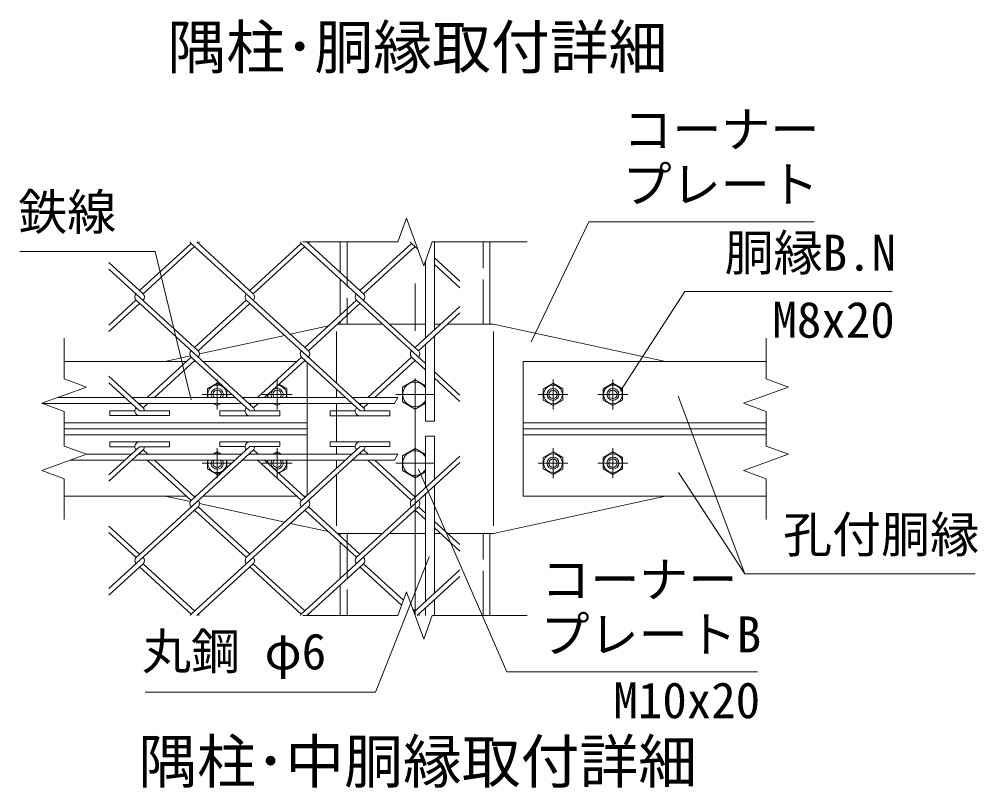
# Model space of a CAD drawing. Units: millimetres at full size; details may follow other scales. Extents: x -8400 to 8400, y -5940 to 5940.
# Drawn here: x 1695 to 4261, y 462 to 2520 of the extents above; entities that cross this region are included whole.
import ezdxf
from ezdxf.enums import TextEntityAlignment as Align

# ---------------------------------------------------------------- set-up
doc = ezdxf.new("R2010")
doc.units = ezdxf.units.MM
doc.header["$LTSCALE"] = 20
doc.linetypes.add('DASHED', pattern=[7.5, 6, -1.5])
doc.linetypes.add('USER1', pattern=[50.8, 31.75, -6.35, 6.35, -6.35])
for name, color, linetype, lineweight in [('0-0_D-STR1', 1, 'Continuous', 18), ('0-1_D-BMK', 2, 'USER1', 13), ('0-3_D-STR3', 3, 'Continuous', 13), ('0-4_D-STR-DIM', 7, 'Continuous', 13), ('0-8_D-STR-TXT', 7, 'Continuous', 13), ('0-A_D-TTL-TXT', 7, 'Continuous', 13), ('0-B_D-STR2', 7, 'Continuous', 13)]:
    doc.layers.add(name, color=color, linetype=linetype, lineweight=lineweight)
doc.styles.add('ＭＳ ゴシック', font='')
doc.styles.get('ＭＳ ゴシック').set_extended_font_data('MS Gothic')

msp = doc.modelspace()

# ---------------------------------------------------------------- linework, layer by layer
at = {"layer": '0-0_D-STR1'}
for p, q in [((2554.62, 1923.26), (2554.62, 1841.34)), ((2954.62, 1703.26), (2954.62, 1923.26)), ((2554.62, 1823.98), (2554.62, 1727.68)), ((2554.62, 1710.32), (2554.62, 1703.26)), ((2142.82, 1603.26), (1815.49, 1603.26)), ((2168.25, 1603.26), (2161.77, 1603.26)), ((2437.73, 1603.26), (2187.2, 1603.26)), ((2463.16, 1603.26), (2456.68, 1603.26)), ((2465.49, 1601.12), (2465.49, 1245.39)), ((3693.75, 1603.26), (3043.75, 1603.26)), ((3043.75, 1603.26), (3043.75, 1243.26)), ((2465.49, 1439.26), (1815.49, 1439.26)), ((3693.75, 1439.26), (3043.75, 1439.26)), ((2465.49, 1423.26), (1815.49, 1423.26)), ((3693.75, 1423.26), (3043.75, 1423.26)), ((2465.49, 1407.26), (1815.49, 1407.26)), ((3693.75, 1407.26), (3043.75, 1407.26)), ((2142.82, 1243.26), (1815.49, 1243.26)), ((2168.25, 1243.26), (2161.77, 1243.26)), ((2437.73, 1243.26), (2187.2, 1243.26)), ((2463.16, 1243.26), (2456.68, 1243.26)), ((3693.75, 1243.26), (3043.75, 1243.26)), ((2554.62, 1143.26), (2554.62, 1136.19)), ((2954.62, 923.26), (2954.62, 1143.26)), ((2554.62, 1118.83), (2554.62, 1022.53)), ((2554.62, 1005.17), (2554.62, 923.26))]:
    msp.add_line(p, q, dxfattribs=at)
at = {"layer": '0-0_D-STR1', "linetype": 'DASHED'}
for p, q in [((2572.62, 1923.26), (2572.62, 1703.26)), ((2936.62, 1703.26), (2936.62, 1923.26)), ((2572.62, 1143.26), (2572.62, 923.26)), ((2936.62, 923.26), (2936.62, 1143.26))]:
    msp.add_line(p, q, dxfattribs=at)
at = {"layer": '0-1_D-BMK'}
for p, q in [((2754.62, 923.26), (2754.62, 1923.26)), ((2225.13, 1475.26), (2225.13, 1555.26)), ((2385.49, 1475.26), (2385.49, 1555.26)), ((3123.75, 1475.26), (3123.75, 1555.26)), ((3284.11, 1475.26), (3284.11, 1555.26)), ((2265.13, 1515.26), (2185.13, 1515.26)), ((2425.49, 1515.26), (2345.49, 1515.26)), ((2805.62, 1515.26), (2703.62, 1515.26)), ((3083.75, 1515.26), (3163.75, 1515.26)), ((3244.11, 1515.26), (3324.11, 1515.26)), ((2225.13, 1291.26), (2225.13, 1371.26)), ((2385.49, 1291.26), (2385.49, 1371.26)), ((3123.75, 1291.26), (3123.75, 1371.26)), ((3284.11, 1291.26), (3284.11, 1371.26)), ((2265.13, 1331.26), (2185.13, 1331.26)), ((2425.49, 1331.26), (2345.49, 1331.26)), ((2805.62, 1331.26), (2703.62, 1331.26)), ((3083.75, 1331.26), (3163.75, 1331.26)), ((3244.11, 1331.26), (3324.11, 1331.26))]:
    msp.add_line(p, q, dxfattribs=at)
at = {"layer": '0-3_D-STR3'}
for p, q in [((2806.62, 1688.36), (2806.62, 1923.26)), ((2782.62, 1666.37), (2782.62, 1873.33)), ((2420.82, 1676.34), (2522.78, 1698.51)), ((2546.91, 1703.26), (2667.42, 1703.26)), ((2686.36, 1703.26), (2782.62, 1703.26)), ((2806.62, 1703.26), (2822.87, 1703.26)), ((2841.82, 1703.26), (2964.62, 1703.26)), ((2964.62, 1703.26), (3424.62, 1603.26)), ((2177.86, 1623.53), (2405.89, 1673.1)), ((2544.62, 1683.26), (2544.62, 1545.98)), ((2806.62, 1443.26), (2806.62, 1671)), ((2964.62, 1683.26), (2964.62, 1163.26)), ((2782.62, 1443.26), (2782.62, 1649.01)), ((2084.62, 1603.26), (2153.35, 1618.2)), ((2225.13, 1545.28), (2199.13, 1530.27)), ((2242.42, 1535.29), (2225.13, 1545.28)), ((2411.49, 1530.27), (2390.35, 1542.47)), ((2754.62, 1554.52), (2782.62, 1538.35)), ((3097.75, 1530.27), (3123.75, 1545.28)), ((3123.75, 1545.28), (3149.75, 1530.27)), ((3258.11, 1530.27), (3284.11, 1545.28)), ((3284.11, 1545.28), (3310.11, 1530.27)), ((2199.13, 1530.27), (2199.13, 1507.26)), ((2251.13, 1507.26), (2251.13, 1527.32)), ((2359.49, 1514.2), (2359.49, 1507.26)), ((2411.49, 1507.26), (2411.49, 1530.27)), ((2544.62, 1528.62), (2544.62, 1507.26)), ((3097.75, 1500.24), (3097.75, 1530.27)), ((3149.75, 1530.27), (3149.75, 1500.24)), ((3258.11, 1500.24), (3258.11, 1530.27)), ((3310.11, 1530.27), (3310.11, 1500.24)), ((1995.57, 1491.26), (1756.12, 1491.26)), ((1978.11, 1507.26), (1799.01, 1507.26)), ((2273.02, 1507.26), (1997.05, 1507.26)), ((2290.48, 1491.26), (2014.51, 1491.26)), ((2214.69, 1491.26), (2225.13, 1485.23)), ((2225.13, 1485.23), (2235.56, 1491.26)), ((2567.93, 1507.26), (2291.96, 1507.26)), ((2585.39, 1491.26), (2309.43, 1491.26)), ((2375.06, 1491.26), (2385.49, 1485.23)), ((2385.49, 1485.23), (2395.92, 1491.26)), ((2544.62, 1491.26), (2544.62, 1388.2)), ((2708.77, 1507.26), (2586.88, 1507.26)), ((2699.53, 1491.26), (2604.34, 1491.26)), ((2754.62, 1476), (2720.62, 1495.63)), ((2782.62, 1492.16), (2754.62, 1476)), ((3123.75, 1485.23), (3097.75, 1500.24)), ((3149.75, 1500.24), (3123.75, 1485.23)), ((3284.11, 1485.23), (3258.11, 1500.24)), ((3310.11, 1500.24), (3284.11, 1485.23)), ((2782.62, 1443.26), (2806.62, 1443.26)), ((2782.62, 1403.26), (2782.62, 1265.75)), ((2782.62, 1403.26), (2806.62, 1403.26)), ((2806.62, 1403.26), (2806.62, 1287.74)), ((2225.13, 1361.28), (2214.69, 1355.26)), ((2235.56, 1355.26), (2225.13, 1361.28)), ((2385.49, 1361.28), (2375.06, 1355.26)), ((2395.92, 1355.26), (2385.49, 1361.28)), ((2544.62, 1375.4), (2544.62, 1355.26)), ((2754.62, 1370.52), (2782.62, 1354.35)), ((3097.75, 1346.27), (3123.75, 1361.28)), ((3123.75, 1361.28), (3149.75, 1346.27)), ((3258.11, 1346.27), (3284.11, 1361.28)), ((3284.11, 1361.28), (3310.11, 1346.27)), ((1978.11, 1339.26), (1831.98, 1339.26)), ((1995.57, 1355.26), (1875.94, 1355.26)), ((2273.02, 1339.26), (1997.05, 1339.26)), ((2290.48, 1355.26), (2014.51, 1355.26)), ((2199.13, 1339.26), (2199.13, 1316.24)), ((2251.13, 1319.19), (2251.13, 1339.26)), ((2567.93, 1339.26), (2291.96, 1339.26)), ((2585.39, 1355.26), (2309.43, 1355.26)), ((2359.49, 1339.26), (2359.49, 1332.31)), ((2411.49, 1316.24), (2411.49, 1339.26)), ((2544.62, 1339.26), (2544.62, 1317.9)), ((2699.53, 1339.26), (2586.88, 1339.26)), ((2708.77, 1355.26), (2604.34, 1355.26)), ((3097.75, 1316.24), (3097.75, 1346.27)), ((3149.75, 1346.27), (3149.75, 1316.24)), ((3258.11, 1316.24), (3258.11, 1346.27)), ((3310.11, 1346.27), (3310.11, 1316.24)), ((2199.13, 1316.24), (2225.13, 1301.23)), ((2225.13, 1301.23), (2242.42, 1311.22)), ((2390.35, 1304.04), (2411.49, 1316.24)), ((2754.62, 1292), (2720.62, 1311.63)), ((3123.75, 1301.23), (3097.75, 1316.24)), ((3149.75, 1316.24), (3123.75, 1301.23)), ((3284.11, 1301.23), (3258.11, 1316.24)), ((3310.11, 1316.24), (3284.11, 1301.23)), ((2544.62, 1300.53), (2544.62, 1163.26)), ((2782.62, 1308.16), (2754.62, 1292)), ((2806.62, 1270.81), (2806.62, 983.21)), ((2084.62, 1243.26), (2153.35, 1228.31)), ((2782.62, 1248.82), (2782.62, 961.22)), ((2964.62, 1143.26), (3424.62, 1243.26)), ((2177.86, 1222.99), (2405.89, 1173.41)), ((2420.82, 1170.17), (2522.78, 1148)), ((2546.91, 1143.26), (2667.42, 1143.26)), ((2686.36, 1143.26), (2782.62, 1143.26)), ((2806.62, 1143.26), (2822.87, 1143.26)), ((2841.82, 1143.26), (2964.62, 1143.26)), ((2806.62, 965.85), (2806.62, 923.26)), ((2782.62, 943.86), (2782.62, 923.26))]:
    msp.add_line(p, q, dxfattribs=at)
for points in [[(2720.62, 1495.63), (2720.62, 1534.89), (2754.62, 1554.52)], [(2720.62, 1311.63), (2720.62, 1350.89), (2754.62, 1370.52)]]:
    msp.add_lwpolyline(points, dxfattribs=at)
for centre, radius in [((3123.75, 1515.26), 25), ((3284.11, 1515.26), 25), ((3123.75, 1515.26), 16), ((3123.75, 1515.26), 11.2), ((3284.11, 1515.26), 16), ((3284.11, 1515.26), 11.2), ((3123.75, 1331.26), 25), ((3123.75, 1331.26), 16), ((3123.75, 1331.26), 11.2), ((3284.11, 1331.26), 25), ((3284.11, 1331.26), 16), ((3284.11, 1331.26), 11.2)]:
    msp.add_circle(centre, radius, dxfattribs=at)
for centre, radius, start, end in [((2225.13, 1515.26), 25, 341.33708, 198.66292), ((2385.49, 1515.26), 25, 341.33708, 84.68341), ((2754.62, 1515.26), 33, 31.95275, 328.04725), ((2225.13, 1515.26), 16, 330, 210), ((2225.13, 1515.26), 11.2, 314.41531, 225.58469), ((2385.49, 1515.26), 25, 180.31659, 198.66292), ((2385.49, 1515.26), 16, 330, 210), ((2385.49, 1515.26), 11.2, 314.41531, 225.58469), ((2225.13, 1515.26), 25, 253.7398, 286.2602), ((2385.49, 1515.26), 25, 253.7398, 286.2602), ((2754.62, 1331.26), 33, 31.95275, 328.04725), ((2225.13, 1331.26), 25, 161.33708, 18.66292), ((2225.13, 1331.26), 16, 150, 30), ((2225.13, 1331.26), 11.2, 134.41531, 45.58469), ((2225.13, 1331.26), 25, 73.7398, 106.2602), ((2385.49, 1331.26), 25, 161.33708, 179.68341), ((2385.49, 1331.26), 16, 150, 30), ((2385.49, 1331.26), 11.2, 134.41531, 45.58469), ((2385.49, 1331.26), 25, 73.7398, 106.2602), ((2385.49, 1331.26), 25, 275.31659, 18.66292)]:
    msp.add_arc(centre, radius, start, end, dxfattribs=at)
at = {"layer": '0-4_D-STR-DIM'}
for p, q in [((2731.53, 1986.69), (2708.44, 1923.26)), ((2777.71, 1859.83), (2731.53, 1986.69)), ((2454.62, 1923.26), (2708.44, 1923.26)), ((2800.79, 1923.26), (2777.71, 1859.83)), ((2800.79, 1923.26), (3054.62, 1923.26)), ((1815.49, 1666.26), (1815.49, 1556.86)), ((3693.75, 1666.26), (3693.75, 1556.86)), ((1815.49, 1556.86), (1875.4, 1535.06)), ((3693.75, 1556.86), (3753.65, 1535.06)), ((1875.4, 1535.06), (1755.59, 1491.45)), ((3753.65, 1535.06), (3633.84, 1491.45)), ((1755.59, 1491.45), (1815.49, 1469.65)), ((2708.77, 1507.26), (2699.53, 1491.26)), ((3633.84, 1491.45), (3693.75, 1469.65)), ((1815.49, 1469.65), (1815.49, 1376.86)), ((3693.75, 1469.65), (3693.75, 1376.86)), ((1815.49, 1376.86), (1875.4, 1355.06)), ((3693.75, 1376.86), (3753.65, 1355.06)), ((1875.4, 1355.06), (1755.59, 1311.45)), ((2708.77, 1355.26), (2699.53, 1339.26)), ((3753.65, 1355.06), (3633.84, 1311.45)), ((1755.59, 1311.45), (1815.49, 1289.65)), ((3633.84, 1311.45), (3693.75, 1289.65)), ((1815.49, 1289.65), (1815.49, 1180.26)), ((3693.75, 1289.65), (3693.75, 1180.26)), ((2731.53, 986.69), (2708.44, 923.26)), ((2777.71, 859.83), (2731.53, 986.69)), ((2454.62, 923.26), (2708.44, 923.26)), ((2800.79, 923.26), (2777.71, 859.83)), ((2800.79, 923.26), (3054.62, 923.26))]:
    msp.add_line(p, q, dxfattribs=at)
at = {"layer": '0-8_D-STR-TXT'}
msp.add_line((3636.91, 1035.38), (3459.35, 1306.22), dxfattribs=at)
for points in [[(3822.88, 1977.18), (3220.02, 1977.18), (3065.06, 1656.26)], [(1697.21, 1897.98), (2058.96, 1897.98), (2155.82, 1500.49)], [(4031.27, 1790.97), (3476.63, 1790.97), (3304.06, 1524.51)], [(4253.48, 1035.38), (3636.91, 1035.38), (3458.96, 1510.68)], [(3670.74, 772.57), (3000.37, 772.57), (2763.85, 1314.95)], [(2032.62, 718.14), (2648.68, 718.14), (2792.75, 1080.7)]]:
    msp.add_lwpolyline(points, dxfattribs=at)
at = {"layer": '0-B_D-STR2'}
for p, q in [((2155.32, 1919.63), (2017.34, 1793.19)), ((2164.8, 1910.95), (2026.81, 1784.51)), ((2469.18, 1632.03), (2155.32, 1919.63)), ((2321.73, 1784.51), (2170.31, 1923.26)), ((2450.23, 1919.63), (2312.25, 1793.19)), ((2459.71, 1910.95), (2321.73, 1784.51)), ((2764.07, 1632.05), (2450.23, 1919.63)), ((2616.64, 1784.51), (2465.22, 1923.26)), ((2745.15, 1919.63), (2607.16, 1793.19)), ((2754.62, 1910.95), (2616.64, 1784.51)), ((2761.34, 1904.79), (2745.15, 1919.63)), ((2874.62, 1818.35), (2806.62, 1880.66)), ((2026.81, 1784.51), (1935.49, 1868.19)), ((2174.27, 1632.03), (1935.49, 1850.83)), ((2874.62, 1800.99), (2806.62, 1863.3)), ((2007.87, 1767.15), (1935.49, 1700.83)), ((2017.34, 1758.47), (1935.49, 1683.47)), ((2321.94, 1479.79), (2008.1, 1767.37)), ((2302.78, 1767.15), (2164.8, 1640.71)), ((2312.25, 1758.47), (2174.27, 1632.03)), ((2616.85, 1479.79), (2303.02, 1767.37)), ((2597.69, 1767.15), (2459.71, 1640.71)), ((2607.16, 1758.47), (2469.18, 1632.03)), ((2782.62, 1597.69), (2597.69, 1767.15)), ((2874.62, 1750.67), (2754.62, 1640.71)), ((2874.62, 1733.31), (2764.09, 1632.03)), ((2155.54, 1614.91), (2038.06, 1507.26)), ((2165.01, 1606.23), (2057, 1507.26)), ((2312.47, 1471.11), (2155.56, 1614.89)), ((2450.45, 1614.91), (2332.97, 1507.26)), ((2459.92, 1606.23), (2351.91, 1507.26)), ((2607.38, 1471.11), (2450.45, 1614.91)), ((2745.36, 1614.91), (2627.88, 1507.26)), ((2754.83, 1606.23), (2646.82, 1507.26)), ((2782.62, 1580.77), (2745.36, 1614.91)), ((2874.62, 1513.39), (2806.62, 1575.7)), ((2027.03, 1479.79), (1935.49, 1563.67)), ((2017.32, 1471.33), (1935.49, 1546.31)), ((2874.62, 1496.46), (2806.62, 1558.77)), ((2020.59, 1491.26), (2017.55, 1488.47)), ((2039.54, 1491.26), (2027.03, 1479.79)), ((2315.51, 1491.26), (2312.47, 1488.47)), ((2334.45, 1491.26), (2321.94, 1479.79)), ((2610.42, 1491.26), (2607.38, 1488.47)), ((2629.36, 1491.26), (2616.85, 1479.79)), ((1937.79, 1471.33), (2004.94, 1471.33)), ((1937.79, 1471.33), (1937.79, 1458.53)), ((2232.47, 1471.11), (2299.62, 1471.11)), ((2232.47, 1471.11), (2232.47, 1458.31)), ((2312.47, 1471.11), (2392.47, 1471.11)), ((2392.47, 1471.11), (2392.47, 1458.31)), ((2527.38, 1471.11), (2594.53, 1471.11)), ((2527.38, 1471.11), (2527.38, 1458.31)), ((1937.79, 1458.53), (2097.79, 1458.53)), ((2232.47, 1458.31), (2392.47, 1458.31)), ((2527.38, 1458.31), (2687.38, 1458.31)), ((1937.79, 1387.98), (2097.79, 1387.98)), ((1937.79, 1375.18), (1937.79, 1387.98)), ((2232.47, 1388.2), (2392.47, 1388.2)), ((2232.47, 1375.4), (2232.47, 1388.2)), ((2392.47, 1375.4), (2392.47, 1388.2)), ((2527.38, 1388.2), (2687.38, 1388.2)), ((2527.38, 1375.4), (2527.38, 1388.2)), ((2017.32, 1375.18), (1935.49, 1300.21)), ((2027.03, 1366.72), (1935.49, 1282.84)), ((1937.79, 1375.18), (2004.94, 1375.18)), ((2321.94, 1366.72), (2008.1, 1079.15)), ((2039.54, 1355.26), (2027.03, 1366.72)), ((2312.47, 1375.4), (2155.56, 1231.62)), ((2232.47, 1375.4), (2299.62, 1375.4)), ((2616.85, 1366.72), (2303.02, 1079.15)), ((2312.47, 1375.4), (2392.47, 1375.4)), ((2334.45, 1355.26), (2321.94, 1366.72)), ((2607.38, 1375.4), (2450.45, 1231.6)), ((2527.38, 1375.4), (2594.53, 1375.4)), ((2629.36, 1355.26), (2616.85, 1366.72)), ((2020.59, 1355.26), (2017.55, 1358.04)), ((2155.54, 1231.6), (2038.06, 1339.26)), ((2165.01, 1240.28), (2057, 1339.26)), ((2315.51, 1355.26), (2312.47, 1358.04)), ((2450.45, 1231.6), (2332.97, 1339.26)), ((2459.92, 1240.28), (2351.91, 1339.26)), ((2610.42, 1355.26), (2607.38, 1358.04)), ((2745.36, 1231.6), (2627.88, 1339.26)), ((2754.83, 1240.28), (2646.82, 1339.26)), ((2874.62, 1350.05), (2745.36, 1231.6)), ((2874.62, 1333.12), (2597.69, 1079.36)), ((2174.27, 1214.48), (1935.49, 995.68)), ((2469.18, 1214.48), (2155.32, 926.88)), ((2302.78, 1079.36), (2164.8, 1205.8)), ((2312.25, 1088.04), (2174.27, 1214.48)), ((2764.07, 1214.46), (2450.23, 926.88)), ((2597.69, 1079.36), (2459.71, 1205.8)), ((2607.16, 1088.04), (2469.18, 1214.48)), ((2782.62, 1180.14), (2754.62, 1205.8)), ((2782.62, 1197.5), (2764.09, 1214.48)), ((2017.34, 1088.04), (1935.49, 1163.04)), ((2874.62, 1113.2), (2806.62, 1175.51)), ((2874.62, 1095.84), (2806.62, 1158.15)), ((2007.87, 1079.36), (1935.49, 1145.68)), ((2026.81, 1062), (1935.49, 978.32)), ((2155.32, 926.88), (2017.34, 1053.32)), ((2164.8, 935.56), (2026.81, 1062)), ((2321.73, 1062), (2170.31, 923.26)), ((2450.23, 926.88), (2312.25, 1053.32)), ((2459.71, 935.56), (2321.73, 1062)), ((2616.64, 1062), (2465.22, 923.26)), ((2718.61, 951.2), (2607.16, 1053.32)), ((2723.35, 964.21), (2616.64, 1062)), ((2874.62, 1045.52), (2751.26, 932.49)), ((2874.62, 1028.16), (2760.13, 923.26)), ((2754.62, 935.56), (2747.9, 941.72))]:
    msp.add_line(p, q, dxfattribs=at)
for points in [[(2017.32, 1471.33), (2097.79, 1471.33), (2097.79, 1458.53)], [(2607.38, 1471.11), (2687.38, 1471.11), (2687.38, 1458.31)], [(2017.32, 1375.18), (2097.79, 1375.18), (2097.79, 1387.98)], [(2607.38, 1375.4), (2687.38, 1375.4), (2687.38, 1388.2)]]:
    msp.add_lwpolyline(points, dxfattribs=at)
for centre, start, end in [((2164.8, 1928.31), 203.15541, 222.5), ((2164.8, 1928.31), 317.5, 336.84459), ((2459.71, 1928.31), 203.15541, 222.5), ((2459.71, 1928.31), 317.5, 336.84459), ((2754.62, 1928.31), 203.15541, 222.5), ((2017.55, 1776.07), 137.5, 222.5), ((2017.55, 1776.07), 317.5, 42.5), ((2312.47, 1776.07), 137.5, 222.5), ((2312.47, 1776.07), 317.5, 42.5), ((2607.38, 1776.07), 137.5, 222.5), ((2607.38, 1776.07), 317.5, 42.5), ((2165.01, 1623.59), 137.5, 222.5), ((2165.01, 1623.59), 317.5, 42.5), ((2459.92, 1623.59), 137.5, 222.5), ((2459.92, 1623.59), 317.5, 42.5), ((2754.83, 1623.59), 137.5, 222.5), ((2754.83, 1623.59), 317.5, 42.5), ((2017.79, 1471.33), 138.92709, 265), ((2017.55, 1471.11), 0.96776, 42.5), ((2312.47, 1471.11), 137.5, 265), ((2312.47, 1471.11), 0, 42.5), ((2607.38, 1471.11), 137.5, 265), ((2607.38, 1471.11), 0, 42.5), ((2017.79, 1375.18), 95, 221.07291), ((2312.47, 1375.4), 95, 222.5), ((2607.38, 1375.4), 95, 222.5), ((2017.55, 1375.4), 317.5, 359.03224), ((2312.47, 1375.4), 317.5, 0), ((2607.38, 1375.4), 317.5, 0), ((2165.01, 1222.92), 137.5, 222.5), ((2165.01, 1222.92), 317.5, 42.5), ((2459.92, 1222.92), 137.5, 222.5), ((2459.92, 1222.92), 317.5, 42.5), ((2754.83, 1222.92), 137.5, 222.5), ((2754.83, 1222.92), 317.5, 42.5), ((2017.55, 1070.44), 137.5, 222.5), ((2017.55, 1070.44), 317.5, 42.5), ((2312.47, 1070.44), 137.5, 222.5), ((2312.47, 1070.44), 317.5, 42.5), ((2607.38, 1070.44), 137.5, 222.5), ((2607.38, 1070.44), 317.5, 42.5), ((2164.8, 918.2), 137.5, 156.84459), ((2164.8, 918.2), 23.15541, 42.5), ((2459.71, 918.2), 137.5, 156.84459), ((2459.71, 918.2), 23.15541, 42.5), ((2754.62, 918.2), 23.15541, 42.5)]:
    msp.add_arc(centre, 12.85, start, end, dxfattribs=at)

# ---------------------------------------------------------------- texts
at = {"layer": '0-8_D-STR-TXT', "style": 'ＭＳ ゴシック'}
for s, p in [('コーナー', (3311.72, 2147.58)), ('プレート', (3310.19, 2000.58)), ('鉄線', (1692.64, 1926.71)), ('胴縁B.N', (3583.04, 1817.67)), ('M8x20', (3710.97, 1638.16)), ('孔付胴縁', (3739.27, 1063.34)), ('コーナー', (3092.06, 942.96)), ('プレートB', (3090.54, 795.96)), ('丸鋼 φ6', (2023.99, 750.42)), ('M10x20', (3285.46, 619.76))]:
    msp.add_text(s, height=96.19, dxfattribs=at).set_placement(p, align=Align.BOTTOM_LEFT)
at = {"layer": '0-A_D-TTL-TXT', "style": 'ＭＳ ゴシック'}
for s, p in [('隅柱･胴縁取付詳細', (2091.88, 2352.55)), ('隅柱･中胴縁取付詳細', (2013.91, 440.47))]:
    msp.add_text(s, height=115.4, dxfattribs=at).set_placement(p, align=Align.BOTTOM_LEFT)

doc.saveas('drawing.dxf')
